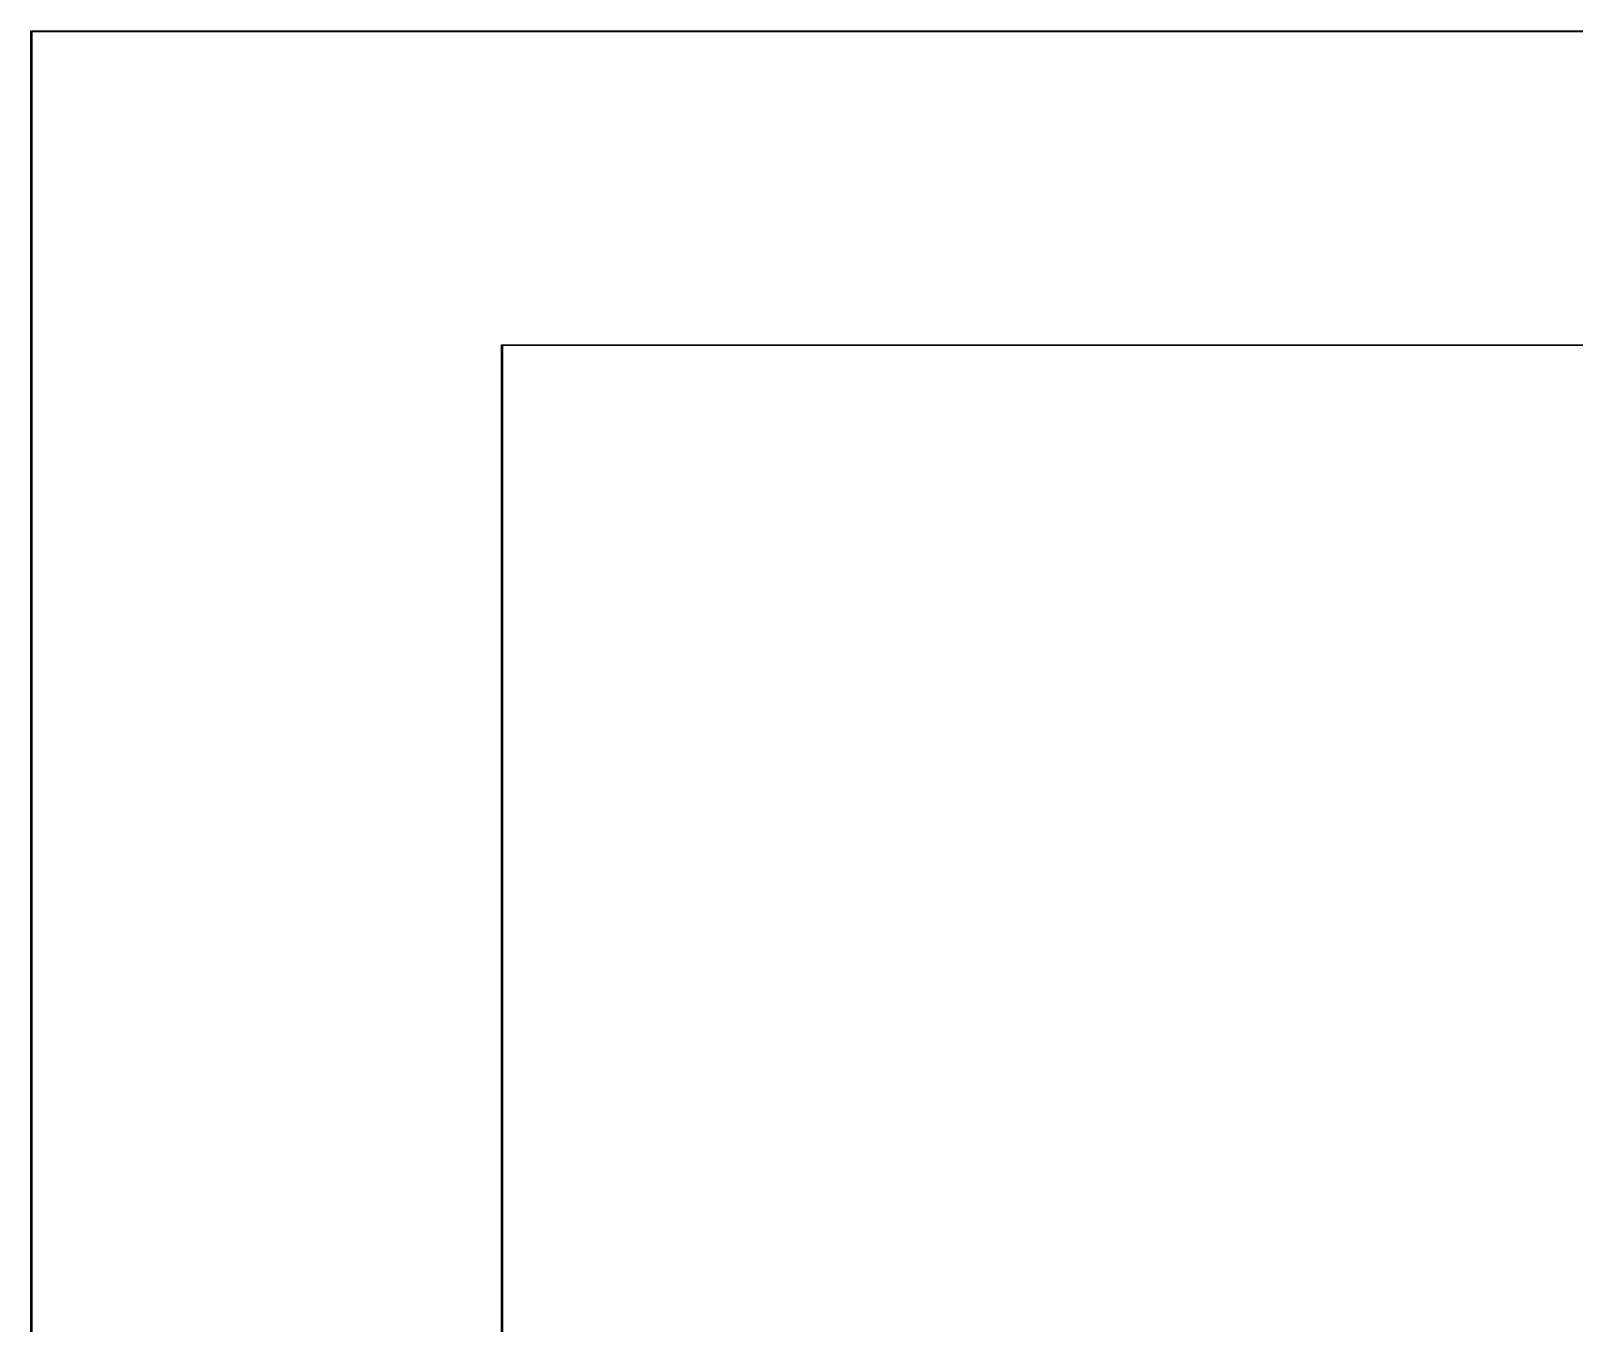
# Model space of a CAD drawing. Extents: x 20 to 200, y -176 to -20.
# Drawn here: x 20 to 113.4, y -98.2 to -20 of the extents above; entities that cross this region are included whole.
import ezdxf

# ---------------------------------------------------------------- set-up
doc = ezdxf.new("R2010")
doc.units = 0
doc.layers.add('BLACK', color=7, linetype='CONTINUOUS')

msp = doc.modelspace()

# ---------------------------------------------------------------- linework, layer by layer
at = {"layer": 'BLACK', "linetype": 'CONTINUOUS'}
for p, q in [((19.975, -20), (19.976903, -19.990433)), ((19.975, -150), (19.975, -20)), ((19.976903, -19.990433), (19.990433, -19.976903)), ((19.990433, -19.976903), (20, -19.975)), ((20, -19.975), (200, -19.975)), ((20.025, -20.025), (20.025, -149.975)), ((199.975, -20.025), (20.025, -20.025)), ((48.475, -39), (48.476903, -38.990433)), ((48.475, -130), (48.475, -39)), ((48.476903, -38.990433), (48.490433, -38.976903)), ((48.490433, -38.976903), (48.5, -38.975)), ((48.5, -38.975), (171.5, -38.975)), ((48.525, -39.025), (48.525, -129.975)), ((171.475, -39.025), (48.525, -39.025))]:
    msp.add_line(p, q, dxfattribs=at)

doc.saveas('drawing.dxf')
